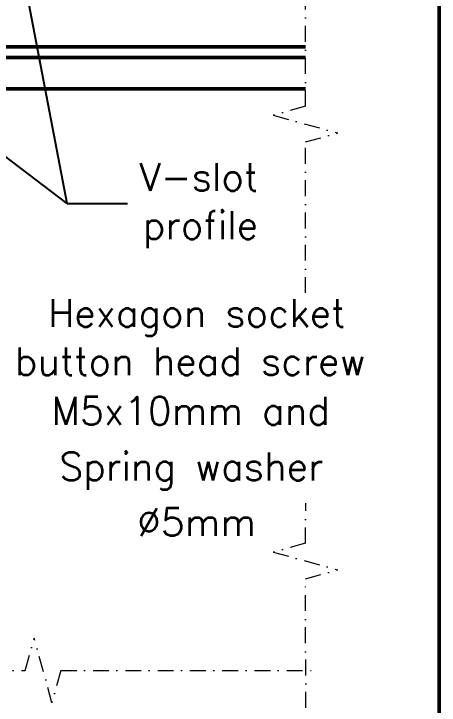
# Model space of a CAD drawing. Extents: x 21047 to 22882, y -7321 to -6014.
# Drawn here: x 21475.4 to 21552, y -6892.4 to -6768 of the extents above; entities that cross this region are included whole.
import ezdxf

# ---------------------------------------------------------------- set-up
doc = ezdxf.new("R2010")
doc.units = 0
doc.linetypes.add('DASHDOTTINY', pattern=[3.81, 1.905, -0.9525, 0, -0.9525])
doc.layers.add('Cotas', color=90, linetype='Continuous')
for name, color, linetype, lineweight in [('Encurtamento', 61, 'DASHDOTTINY', 13), ('Perfis e Cantoneiras', 2, 'Continuous', 50), ('Peças Usinadas', 120, 'Continuous', 50)]:
    doc.layers.add(name, color=color, linetype=linetype, lineweight=lineweight)
doc.styles.get("Standard").update_dxf_attribs({"font": 'romans.shx'})

msp = doc.modelspace()

# ---------------------------------------------------------------- linework, layer by layer
at = {"layer": 'Cotas'}
for q in [(21476.796, -6759.163), (21444.669, -6771.503), (21495.855, -6802.136)]:
    msp.add_line((21484.963, -6802.136), q, dxfattribs=at)
at = {"layer": 'Encurtamento', "color": 4, "ltscale": 1.5}
for p, q in [((21527.932, -6784.614), (21527.932, -6730.989)), ((21527.932, -6784.614), (21522.087, -6786.216)), ((21522.087, -6786.216), (21533.777, -6789.422)), ((21527.932, -6791.024), (21533.777, -6789.422)), ((21527.932, -6818.222), (21527.932, -6791.024)), ((21527.932, -6863.276), (21527.976, -6856.075)), ((21527.932, -6863.276), (21522.087, -6864.879)), ((21522.087, -6864.879), (21533.777, -6868.084)), ((21527.932, -6869.687), (21533.777, -6868.084)), ((21527.976, -6892.903), (21527.932, -6869.687)), ((21477.439, -6886.189), (21479.041, -6880.344)), ((21482.247, -6892.034), (21479.041, -6880.344)), ((21418.613, -6886.189), (21477.439, -6886.189)), ((21483.849, -6886.189), (21482.247, -6892.034)), ((21483.849, -6886.189), (21528.949, -6886.189))]:
    msp.add_line(p, q, dxfattribs=at)
at = {"layer": 'Perfis e Cantoneiras'}
for p, q in [((21447.269, -6773.909), (21527.932, -6773.909)), ((21447.269, -6775.853), (21527.932, -6775.853)), ((21447.269, -6781.469), (21527.932, -6781.469))]:
    msp.add_line(p, q, dxfattribs=at)
at = {"layer": 'Peças Usinadas'}
msp.add_line((21552.015, -6955.263), (21552.015, -6702.777), dxfattribs=at)

# ---------------------------------------------------------------- texts
at = {"layer": 'Cotas'}
for s, p in [('V-slot', (21497.99, -6799.84)), ('profile', (21498.605, -6808.519)), ('Hexagon socket', (21481.547, -6824.348)), ('button head screw', (21475.547, -6833.027)), ('M5x10mm and', (21482.162, -6841.938)), ('Spring washer', (21483.588, -6851.97)), ('%%c5mm', (21497.588, -6861.97))]:
    msp.add_text(s, height=5, dxfattribs=at).set_placement(p)

doc.saveas('drawing.dxf')
